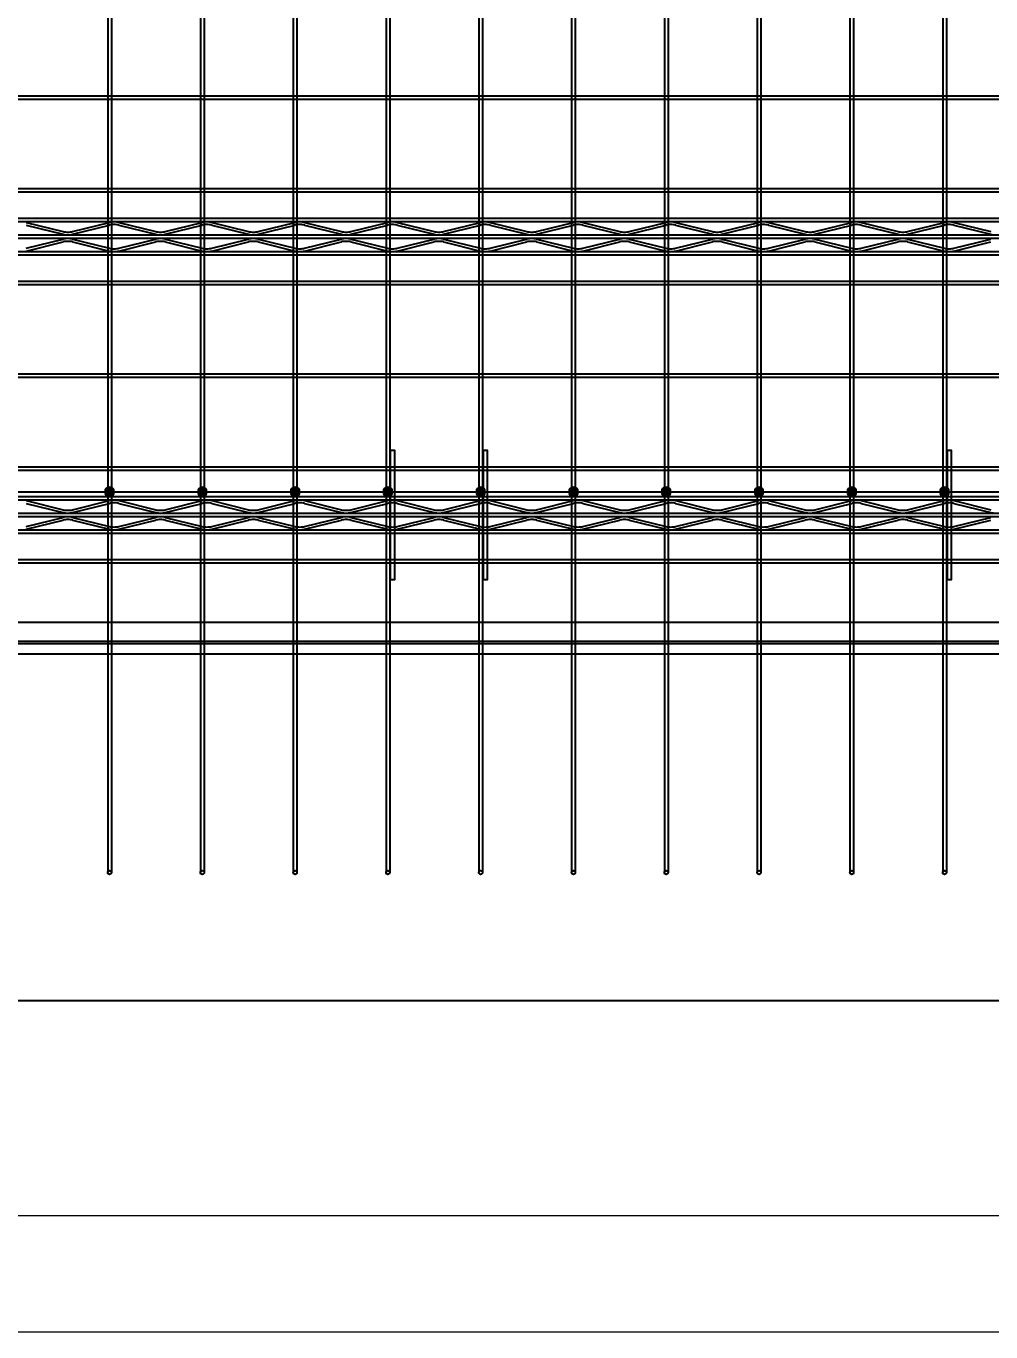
# Model space of a CAD drawing. Extents: x -524 to 129100, y -10500 to 1.
# Drawn here: x 72693 to 74772, y -10500 to -7684 of the extents above; entities that cross this region are included whole.
import ezdxf

# ---------------------------------------------------------------- set-up
doc = ezdxf.new("R2010")
doc.units = 0
doc.header["$LTSCALE"] = 250
doc.linetypes.add('BeePC_CENTER', pattern=[2, 1.25, -0.25, 0.25, -0.25])
doc.layers.get('0').update_dxf_attribs({"linetype": 'CONTINUOUS'})
doc.layers.get('Defpoints').update_dxf_attribs({"linetype": 'CONTINUOUS'})
for name, color, linetype in [('BeePC-CC', 171, 'CONTINUOUS'), ('BeePC-CCBZ', 110, 'CONTINUOUS'), ('BeePC-GJ-LEVEL', 141, 'CONTINUOUS'), ('BeePC-GJ-Truss', 185, 'CONTINUOUS'), ('BeePC-TONG-ZT', 50, 'CONTINUOUS')]:
    doc.layers.add(name, color=color, linetype=linetype)
doc.layers.add('G-ANNO-TTLB', color=7, linetype='CONTINUOUS', lineweight=9)
doc.layers.add('G-ANNO-TTLB-THIN', color=7, linetype='CONTINUOUS', lineweight=9)
doc.styles.add('BeePC_Dim', font='simfang.ttf', dxfattribs={"width": 0.7})
doc.dimstyles.new('BeePC_DIM_25_25', dxfattribs={"dimtxt": 75, "dimasz": 25, "dimexe": 25, "dimexo": 0, "dimgap": 25, "dimtad": 1, "dimdec": 0, "dimzin": 0, "dimdsep": 46, "dimtxsty": 'BeePC_Dim', "dimblk": 'ARCHTICK', "dimcen": 0, "dimdle": 25, "dimclrt": 7, "dimadec": 0, "dimazin": 0, "dimtfac": 1, "dimtdec": 0, "dimtix": 1, "dimtmove": 2, "dimatfit": 3, "dimfxl": 250, "dimfxlon": 1, "dimtfill": 1, "dimtolj": 1, "dimtzin": 0, "dimarcsym": 0})

# ---------------------------------------------------------------- blocks, each defined once
blk = doc.blocks.new('A2-嗡嗡 - A2_嗡嗡-493291-DB1详图')
at = {"layer": 'G-ANNO-TTLB'}
blk.add_line((586.5, -513), (27.5, -513), dxfattribs=at)
at = {"layer": 'G-ANNO-TTLB-THIN'}
blk.add_line((2.5, -523), (596.5, -523), dxfattribs=at)
blk = doc.blocks.new('_ArchTick')
at = {"color": 0, "linetype": 'ByBlock', "const_width": 0.5}
blk.add_lwpolyline([(-0.71, -0.71), (0.71, 0.71)], dxfattribs=at)
blk = doc.blocks.new('*D136')
at = {"layer": 'BeePC-CCBZ', "color": 0, "lineweight": -2, "transparency": 16777216}
for p, q in [((68872.6, -9585.4), (68872.6, -9810.4)), ((76072.6, -9585.4), (76072.6, -9810.4)), ((68847.6, -9785.4), (76097.6, -9785.4))]:
    blk.add_line(p, q, dxfattribs=at)
at = {"layer": 'Defpoints', "color": 0, "transparency": 16777216}
for p in [(68872.6, -7838.4), (76072.6, -7838.4), (76072.6, -9785.4)]:
    blk.add_point(p, dxfattribs=at)
at = {"layer": 'BeePC-CCBZ', "color": 0, "lineweight": -2, "transparency": 16777216, "xscale": 25, "yscale": 25, "zscale": 25, "rotation": 180}
blk.add_blockref('_ArchTick', (68872.6, -9785.4), dxfattribs=at)
at = {"layer": 'BeePC-CCBZ', "color": 0, "lineweight": -2, "transparency": 16777216, "xscale": 25, "yscale": 25, "zscale": 25}
blk.add_blockref('_ArchTick', (76072.6, -9785.4), dxfattribs=at)
at = {"layer": 'BeePC-CCBZ', "color": 7, "linetype": 'BeePC_CENTER', "transparency": 16777216, "insert": (72472.6, -9722.5), "char_height": 75, "attachment_point": 5, "style": 'BeePC_Dim', "bg_fill": 3, "box_fill_scale": 1.1, "bg_fill_color": 256, "bg_fill_true_color": 13158600, "bg_fill_transparency": 0}
blk.add_mtext('\\A1;200x36=7200', dxfattribs=at)
blk = doc.blocks.new('*D140')
at = {"layer": 'BeePC-CCBZ', "color": 0, "lineweight": -2, "transparency": 16777216}
for p, q in [((76704.4, -6613.4), (76704.4, -9063.4)), ((76504.4, -6638.4), (76729.4, -6638.4)), ((76504.4, -9038.4), (76729.4, -9038.4))]:
    blk.add_line(p, q, dxfattribs=at)
at = {"layer": 'Defpoints', "color": 0, "transparency": 16777216}
for p in [(72482.6, -6638.4), (72482.6, -9038.4), (76704.4, -9038.4)]:
    blk.add_point(p, dxfattribs=at)
at = {"layer": 'BeePC-CCBZ', "color": 0, "lineweight": -2, "transparency": 16777216, "xscale": 25, "yscale": 25, "zscale": 25}
for p, rotation in [((76704.4, -6638.4), 90), ((76704.4, -9038.4), 270)]:
    blk.add_blockref('_ArchTick', p, dxfattribs=dict(at, rotation=rotation))
at = {"layer": 'BeePC-CCBZ', "color": 7, "linetype": 'BeePC_CENTER', "transparency": 16777216, "insert": (76641.5, -7838.4), "char_height": 75, "attachment_point": 5, "rotation": 90, "style": 'BeePC_Dim', "bg_fill": 3, "box_fill_scale": 1.1, "bg_fill_color": 256, "bg_fill_true_color": 13158600, "bg_fill_transparency": 0}
blk.add_mtext('\\A1;200x12=2400', dxfattribs=at)
blk = doc.blocks.new('*D141')
at = {"layer": 'BeePC-CCBZ', "color": 0, "lineweight": -2, "transparency": 16777216}
for p, q in [((76704.4, -9013.4), (76704.4, -9538.4)), ((76504.4, -9038.4), (76729.4, -9038.4)), ((76504.4, -9513.4), (76729.4, -9513.4))]:
    blk.add_line(p, q, dxfattribs=at)
at = {"layer": 'Defpoints', "color": 0, "transparency": 16777216}
for p in [(72482.6, -9038.4), (68872.6, -9513.4), (76704.4, -9513.4)]:
    blk.add_point(p, dxfattribs=at)
at = {"layer": 'BeePC-CCBZ', "color": 0, "lineweight": -2, "transparency": 16777216, "xscale": 25, "yscale": 25, "zscale": 25}
for p, rotation in [((76704.4, -9038.4), 90), ((76704.4, -9513.4), 270)]:
    blk.add_blockref('_ArchTick', p, dxfattribs=dict(at, rotation=rotation))
at = {"layer": 'BeePC-CCBZ', "color": 7, "linetype": 'BeePC_CENTER', "transparency": 16777216, "insert": (76641.5, -9275.9), "char_height": 75, "attachment_point": 5, "rotation": 90, "style": 'BeePC_Dim', "bg_fill": 3, "box_fill_scale": 1.1, "bg_fill_color": 256, "bg_fill_true_color": 13158600, "bg_fill_transparency": 0}
blk.add_mtext('\\A1;475', dxfattribs=at)
blk = doc.blocks.new('BeePC_TagPoint')
h = blk.add_hatch(color=256)
edge = h.paths.add_edge_path(flags=0)
edge.add_arc((0, 0), 10, 0, 180)
edge.add_arc((0, 0), 10, 180, 360)
blk.add_lwpolyline([(10, 0, 1), (-10, 0, 1)], format="xyb", close=True)

msp = doc.modelspace()

# ---------------------------------------------------------------- block references
at = {"xscale": 25, "yscale": 25, "zscale": 25}
msp.add_blockref('A2-嗡嗡 - A2_嗡嗡-493291-DB1详图', (68487.5, 2575), dxfattribs=at)

# ---------------------------------------------------------------- next in the draw order: linework, layer by layer
for points in [[(73478.6, -8878.4), (73478.6, -8598.4), (73486.6, -8598.4), (73486.6, -8878.4), (73478.6, -8878.4)], [(73678.6, -8878.4), (73678.6, -8598.4), (73686.6, -8598.4), (73686.6, -8878.4), (73678.6, -8878.4)], [(74678.6, -8878.4), (74678.6, -8598.4), (74686.6, -8598.4), (74686.6, -8878.4), (74678.6, -8878.4)]]:
    msp.add_lwpolyline(points)
at = {"layer": 'BeePC-GJ-LEVEL'}
for points in [[(72868.6, -6167.4), (72868.6, -9509.4)], [(72876.6, -6167.4), (72876.6, -9509.4)], [(73068.6, -6167.4), (73068.6, -9509.4)], [(73076.6, -6167.4), (73076.6, -9509.4)], [(73268.6, -6167.4), (73268.6, -9509.4)], [(73276.6, -6167.4), (73276.6, -9509.4)], [(73468.6, -6167.4), (73468.6, -9509.4)], [(73476.6, -6167.4), (73476.6, -9509.4)], [(73668.6, -6167.4), (73668.6, -9509.4)], [(73676.6, -6167.4), (73676.6, -9509.4)], [(73868.6, -6167.4), (73868.6, -9509.4)], [(73876.6, -6167.4), (73876.6, -9509.4)], [(74068.6, -6167.4), (74068.6, -9509.4)], [(74076.6, -6167.4), (74076.6, -9509.4)], [(74268.6, -6167.4), (74268.6, -9509.4)], [(74276.6, -6167.4), (74276.6, -9509.4)], [(74468.6, -6167.4), (74468.6, -9509.4)], [(74476.6, -6167.4), (74476.6, -9509.4)], [(74668.6, -6167.4), (74668.6, -9509.4)], [(74676.6, -6167.4), (74676.6, -9509.4)], [(68582.8, -7834.4), (76432.4, -7834.4), (76432.4, -7842.4), (68582.8, -7842.4), (68582.8, -7834.4)], [(68582.8, -8034.4), (76432.4, -8034.4), (76432.4, -8042.4), (68582.8, -8042.4), (68582.8, -8034.4)], [(68582.8, -8234.4), (76432.4, -8234.4), (76432.4, -8242.4), (68582.8, -8242.4), (68582.8, -8234.4)], [(68582.8, -8434.4), (76432.4, -8434.4), (76432.4, -8442.4), (68582.8, -8442.4), (68582.8, -8434.4)], [(68582.8, -8634.4), (76432.4, -8634.4), (76432.4, -8642.4), (68582.8, -8642.4), (68582.8, -8634.4)], [(68582.8, -8834.4), (76432.4, -8834.4), (76432.4, -8842.4), (68582.8, -8842.4), (68582.8, -8834.4)], [(68737.8, -9010.4), (76227.4, -9010.4), (76227.4, -9016.4), (68737.8, -9016.4), (68737.8, -9010.4)]]:
    msp.add_lwpolyline(points, dxfattribs=at)
for centre in [(72872.6, -9509.4), (73072.6, -9509.4), (73272.6, -9509.4), (73472.6, -9509.4), (73672.6, -9509.4), (73872.6, -9509.4), (74072.6, -9509.4), (74272.6, -9509.4), (74472.6, -9509.4), (74672.6, -9509.4)]:
    msp.add_circle(centre, 4, dxfattribs=at)
at = {"layer": 'BeePC-GJ-Truss'}
for points in [[(68782.6, -8098.4), (76182.6, -8098.4), (76182.6, -8106.4), (68782.6, -8106.4), (68782.6, -8098.4)], [(72692.8, -8107.6), (72772.4, -8127.3)], [(72792.8, -8127.3), (72872.4, -8107.6)], [(72892.8, -8107.6), (72972.4, -8127.3)], [(72992.8, -8127.3), (73072.4, -8107.6)], [(73092.8, -8107.6), (73172.4, -8127.3)], [(73192.8, -8127.3), (73272.4, -8107.6)], [(73292.8, -8107.6), (73372.4, -8127.3)], [(73392.8, -8127.3), (73472.4, -8107.6)], [(73492.8, -8107.6), (73572.4, -8127.3)], [(73592.8, -8127.3), (73672.4, -8107.6)], [(73692.8, -8107.6), (73772.4, -8127.3)], [(73792.8, -8127.3), (73872.4, -8107.6)], [(73892.8, -8107.6), (73972.4, -8127.3)], [(73992.8, -8127.3), (74072.4, -8107.6)], [(74092.8, -8107.6), (74172.4, -8127.3)], [(74192.8, -8127.3), (74272.4, -8107.6)], [(74292.8, -8107.6), (74372.4, -8127.3)], [(74392.8, -8127.3), (74472.4, -8107.6)], [(74492.8, -8107.6), (74572.4, -8127.3)], [(74592.8, -8127.3), (74672.4, -8107.6)], [(74692.8, -8107.6), (74772.4, -8127.3)], [(68782.6, -8134.4), (76182.6, -8134.4), (76182.6, -8142.4), (68782.6, -8142.4), (68782.6, -8134.4), (68786, -8134.3), (68789.2, -8133.9), (68792.8, -8133.3), (68872.4, -8113.6)], [(72692.8, -8113.6), (72772.4, -8133.3)], [(72792.8, -8133.3), (72872.4, -8113.6)], [(72892.8, -8113.6), (72972.4, -8133.3)], [(72992.8, -8133.3), (73072.4, -8113.6)], [(73092.8, -8113.6), (73172.4, -8133.3)], [(73192.8, -8133.3), (73272.4, -8113.6)], [(73292.8, -8113.6), (73372.4, -8133.3)], [(73392.8, -8133.3), (73472.4, -8113.6)], [(73492.8, -8113.6), (73572.4, -8133.3)], [(73592.8, -8133.3), (73672.4, -8113.6)], [(73692.8, -8113.6), (73772.4, -8133.3)], [(73792.8, -8133.3), (73872.4, -8113.6)], [(73892.8, -8113.6), (73972.4, -8133.3)], [(73992.8, -8133.3), (74072.4, -8113.6)], [(74092.8, -8113.6), (74172.4, -8133.3)], [(74192.8, -8133.3), (74272.4, -8113.6)], [(74292.8, -8113.6), (74372.4, -8133.3)], [(74392.8, -8133.3), (74472.4, -8113.6)], [(74492.8, -8113.6), (74572.4, -8133.3)], [(74592.8, -8133.3), (74672.4, -8113.6)], [(74692.8, -8113.6), (74772.4, -8133.3)], [(72692.8, -8163.3), (72772.4, -8143.6)], [(72692.8, -8169.3), (72772.4, -8149.6)], [(72792.8, -8143.6), (72872.4, -8163.3)], [(72792.8, -8149.6), (72872.4, -8169.3)], [(72892.8, -8163.3), (72972.4, -8143.6)], [(72892.8, -8169.3), (72972.4, -8149.6)], [(72992.8, -8143.6), (73072.4, -8163.3)], [(72992.8, -8149.6), (73072.4, -8169.3)], [(73092.8, -8163.3), (73172.4, -8143.6)], [(73092.8, -8169.3), (73172.4, -8149.6)], [(73192.8, -8143.6), (73272.4, -8163.3)], [(73192.8, -8149.6), (73272.4, -8169.3)], [(73292.8, -8163.3), (73372.4, -8143.6)], [(73292.8, -8169.3), (73372.4, -8149.6)], [(73392.8, -8143.6), (73472.4, -8163.3)], [(73392.8, -8149.6), (73472.4, -8169.3)], [(73492.8, -8163.3), (73572.4, -8143.6)], [(73492.8, -8169.3), (73572.4, -8149.6)], [(73592.8, -8143.6), (73672.4, -8163.3)], [(73592.8, -8149.6), (73672.4, -8169.3)], [(73692.8, -8163.3), (73772.4, -8143.6)], [(73692.8, -8169.3), (73772.4, -8149.6)], [(73792.8, -8143.6), (73872.4, -8163.3)], [(73792.8, -8149.6), (73872.4, -8169.3)], [(73892.8, -8163.3), (73972.4, -8143.6)], [(73892.8, -8169.3), (73972.4, -8149.6)], [(73992.8, -8143.6), (74072.4, -8163.3)], [(73992.8, -8149.6), (74072.4, -8169.3)], [(74092.8, -8163.3), (74172.4, -8143.6)], [(74092.8, -8169.3), (74172.4, -8149.6)], [(74192.8, -8143.6), (74272.4, -8163.3)], [(74192.8, -8149.6), (74272.4, -8169.3)], [(74292.8, -8163.3), (74372.4, -8143.6)], [(74292.8, -8169.3), (74372.4, -8149.6)], [(74392.8, -8143.6), (74472.4, -8163.3)], [(74392.8, -8149.6), (74472.4, -8169.3)], [(74492.8, -8163.3), (74572.4, -8143.6)], [(74492.8, -8169.3), (74572.4, -8149.6)], [(74592.8, -8143.6), (74672.4, -8163.3)], [(74592.8, -8149.6), (74672.4, -8169.3)], [(74692.8, -8163.3), (74772.4, -8143.6)], [(74692.8, -8169.3), (74772.4, -8149.6)], [(68782.6, -8170.4), (76182.6, -8170.4), (76182.6, -8178.4), (68782.6, -8178.4), (68782.6, -8170.4)], [(68782.6, -8698.4), (76182.6, -8698.4), (76182.6, -8706.4), (68782.6, -8706.4), (68782.6, -8698.4)], [(68782.6, -8734.4), (76182.6, -8734.4), (76182.6, -8742.4), (68782.6, -8742.4), (68782.6, -8734.4), (68786, -8734.3), (68789.2, -8733.9), (68792.8, -8733.3), (68872.4, -8713.6)], [(72692.8, -8707.6), (72772.4, -8727.3)], [(72692.8, -8713.6), (72772.4, -8733.3)], [(72792.8, -8727.3), (72872.4, -8707.6)], [(72792.8, -8733.3), (72872.4, -8713.6)], [(72892.8, -8707.6), (72972.4, -8727.3)], [(72892.8, -8713.6), (72972.4, -8733.3)], [(72992.8, -8727.3), (73072.4, -8707.6)], [(72992.8, -8733.3), (73072.4, -8713.6)], [(73092.8, -8707.6), (73172.4, -8727.3)], [(73092.8, -8713.6), (73172.4, -8733.3)], [(73192.8, -8727.3), (73272.4, -8707.6)], [(73192.8, -8733.3), (73272.4, -8713.6)], [(73292.8, -8707.6), (73372.4, -8727.3)], [(73292.8, -8713.6), (73372.4, -8733.3)], [(73392.8, -8727.3), (73472.4, -8707.6)], [(73392.8, -8733.3), (73472.4, -8713.6)], [(73492.8, -8707.6), (73572.4, -8727.3)], [(73492.8, -8713.6), (73572.4, -8733.3)], [(73592.8, -8727.3), (73672.4, -8707.6)], [(73592.8, -8733.3), (73672.4, -8713.6)], [(73692.8, -8707.6), (73772.4, -8727.3)], [(73692.8, -8713.6), (73772.4, -8733.3)], [(73792.8, -8727.3), (73872.4, -8707.6)], [(73792.8, -8733.3), (73872.4, -8713.6)], [(73892.8, -8707.6), (73972.4, -8727.3)], [(73892.8, -8713.6), (73972.4, -8733.3)], [(73992.8, -8727.3), (74072.4, -8707.6)], [(73992.8, -8733.3), (74072.4, -8713.6)], [(74092.8, -8707.6), (74172.4, -8727.3)], [(74092.8, -8713.6), (74172.4, -8733.3)], [(74192.8, -8727.3), (74272.4, -8707.6)], [(74192.8, -8733.3), (74272.4, -8713.6)], [(74292.8, -8707.6), (74372.4, -8727.3)], [(74292.8, -8713.6), (74372.4, -8733.3)], [(74392.8, -8727.3), (74472.4, -8707.6)], [(74392.8, -8733.3), (74472.4, -8713.6)], [(74492.8, -8707.6), (74572.4, -8727.3)], [(74492.8, -8713.6), (74572.4, -8733.3)], [(74592.8, -8727.3), (74672.4, -8707.6)], [(74592.8, -8733.3), (74672.4, -8713.6)], [(74692.8, -8707.6), (74772.4, -8727.3)], [(74692.8, -8713.6), (74772.4, -8733.3)], [(72692.8, -8763.3), (72772.4, -8743.6)], [(72692.8, -8769.3), (72772.4, -8749.6)], [(72792.8, -8743.6), (72872.4, -8763.3)], [(72792.8, -8749.6), (72872.4, -8769.3)], [(72892.8, -8763.3), (72972.4, -8743.6)], [(72892.8, -8769.3), (72972.4, -8749.6)], [(72992.8, -8743.6), (73072.4, -8763.3)], [(72992.8, -8749.6), (73072.4, -8769.3)], [(73092.8, -8763.3), (73172.4, -8743.6)], [(73092.8, -8769.3), (73172.4, -8749.6)], [(73192.8, -8743.6), (73272.4, -8763.3)], [(73192.8, -8749.6), (73272.4, -8769.3)], [(73292.8, -8763.3), (73372.4, -8743.6)], [(73292.8, -8769.3), (73372.4, -8749.6)], [(73392.8, -8743.6), (73472.4, -8763.3)], [(73392.8, -8749.6), (73472.4, -8769.3)], [(73492.8, -8763.3), (73572.4, -8743.6)], [(73492.8, -8769.3), (73572.4, -8749.6)], [(73592.8, -8743.6), (73672.4, -8763.3)], [(73592.8, -8749.6), (73672.4, -8769.3)], [(73692.8, -8763.3), (73772.4, -8743.6)], [(73692.8, -8769.3), (73772.4, -8749.6)], [(73792.8, -8743.6), (73872.4, -8763.3)], [(73792.8, -8749.6), (73872.4, -8769.3)], [(73892.8, -8763.3), (73972.4, -8743.6)], [(73892.8, -8769.3), (73972.4, -8749.6)], [(73992.8, -8743.6), (74072.4, -8763.3)], [(73992.8, -8749.6), (74072.4, -8769.3)], [(74092.8, -8763.3), (74172.4, -8743.6)], [(74092.8, -8769.3), (74172.4, -8749.6)], [(74192.8, -8743.6), (74272.4, -8763.3)], [(74192.8, -8749.6), (74272.4, -8769.3)], [(74292.8, -8763.3), (74372.4, -8743.6)], [(74292.8, -8769.3), (74372.4, -8749.6)], [(74392.8, -8743.6), (74472.4, -8763.3)], [(74392.8, -8749.6), (74472.4, -8769.3)], [(74492.8, -8763.3), (74572.4, -8743.6)], [(74492.8, -8769.3), (74572.4, -8749.6)], [(74592.8, -8743.6), (74672.4, -8763.3)], [(74592.8, -8749.6), (74672.4, -8769.3)], [(74692.8, -8763.3), (74772.4, -8743.6)], [(74692.8, -8769.3), (74772.4, -8749.6)], [(68782.6, -8770.4), (76182.6, -8770.4), (76182.6, -8778.4), (68782.6, -8778.4), (68782.6, -8770.4)]]:
    msp.add_lwpolyline(points, dxfattribs=at)
for centre, major_axis, start_param, end_param in [((72883.8, -8111.6), (18, 0), 1.635672, 2.256488), ((72881.4, -8111.6), (18, 0), 0.885104, 1.50592), ((73083.8, -8111.6), (18, 0), 1.635672, 2.256488), ((73081.4, -8111.6), (18, 0), 0.885104, 1.50592), ((73283.8, -8111.6), (18, 0), 1.635672, 2.256488), ((73281.4, -8111.6), (18, 0), 0.885104, 1.50592), ((73483.8, -8111.6), (18, 0), 1.635672, 2.256488), ((73481.4, -8111.6), (18, 0), 0.885104, 1.50592), ((73683.8, -8111.6), (18, 0), 1.635672, 2.256488), ((73681.4, -8111.6), (18, 0), 0.885104, 1.50592), ((73883.8, -8111.6), (18, 0), 1.635672, 2.256488), ((73881.4, -8111.6), (18, 0), 0.885104, 1.50592), ((74083.8, -8111.6), (18, 0), 1.635672, 2.256488), ((74081.4, -8111.6), (18, 0), 0.885104, 1.50592), ((74283.8, -8111.6), (18, 0), 1.635672, 2.256488), ((74281.4, -8111.6), (18, 0), 0.885104, 1.50592), ((74483.8, -8111.6), (18, 0), 1.635672, 2.256488), ((74481.4, -8111.6), (18, 0), 0.885104, 1.50592), ((74683.8, -8111.6), (18, 0), 1.635672, 2.256488), ((74681.4, -8111.6), (18, 0), 0.885104, 1.50592), ((72781.4, -8125), (12, 0), 3.861169, 4.813041), ((72783.8, -8129.3), (18, 0), 4.026697, 4.647513), ((72783.8, -8125), (12, 0), 4.611737, 5.563609), ((72781.4, -8129.3), (18, 0), 4.777265, 5.398081), ((72881.4, -8115.9), (12, 0), 1.470144, 2.422017), ((72883.8, -8115.9), (12, 0), 0.719576, 1.671449), ((72981.4, -8125), (12, 0), 3.861169, 4.813041), ((72983.8, -8129.3), (18, 0), 4.026697, 4.647513), ((72983.8, -8125), (12, 0), 4.611737, 5.563609), ((72981.4, -8129.3), (18, 0), 4.777265, 5.398081), ((73081.4, -8115.9), (12, 0), 1.470144, 2.422017), ((73083.8, -8115.9), (12, 0), 0.719576, 1.671449), ((73181.4, -8125), (12, 0), 3.861169, 4.813041), ((73183.8, -8129.3), (18, 0), 4.026697, 4.647513), ((73183.8, -8125), (12, 0), 4.611737, 5.563609), ((73181.4, -8129.3), (18, 0), 4.777265, 5.398081), ((73281.4, -8115.9), (12, 0), 1.470144, 2.422017), ((73283.8, -8115.9), (12, 0), 0.719576, 1.671449), ((73381.4, -8125), (12, 0), 3.861169, 4.813041), ((73383.8, -8129.3), (18, 0), 4.026697, 4.647513), ((73383.8, -8125), (12, 0), 4.611737, 5.563609), ((73381.4, -8129.3), (18, 0), 4.777265, 5.398081), ((73481.4, -8115.9), (12, 0), 1.470144, 2.422017), ((73483.8, -8115.9), (12, 0), 0.719576, 1.671449), ((73581.4, -8125), (12, 0), 3.861169, 4.813041), ((73583.8, -8129.3), (18, 0), 4.026697, 4.647513), ((73583.8, -8125), (12, 0), 4.611737, 5.563609), ((73581.4, -8129.3), (18, 0), 4.777265, 5.398081), ((73681.4, -8115.9), (12, 0), 1.470144, 2.422017), ((73683.8, -8115.9), (12, 0), 0.719576, 1.671449), ((73781.4, -8125), (12, 0), 3.861169, 4.813041), ((73783.8, -8129.3), (18, 0), 4.026697, 4.647513), ((73783.8, -8125), (12, 0), 4.611737, 5.563609), ((73781.4, -8129.3), (18, 0), 4.777265, 5.398081), ((73881.4, -8115.9), (12, 0), 1.470144, 2.422017), ((73883.8, -8115.9), (12, 0), 0.719576, 1.671449), ((73981.4, -8125), (12, 0), 3.861169, 4.813041), ((73983.8, -8129.3), (18, 0), 4.026697, 4.647513), ((73983.8, -8125), (12, 0), 4.611737, 5.563609), ((73981.4, -8129.3), (18, 0), 4.777265, 5.398081), ((74081.4, -8115.9), (12, 0), 1.470144, 2.422017), ((74083.8, -8115.9), (12, 0), 0.719576, 1.671449), ((74181.4, -8125), (12, 0), 3.861169, 4.813041), ((74183.8, -8129.3), (18, 0), 4.026697, 4.647513), ((74183.8, -8125), (12, 0), 4.611737, 5.563609), ((74181.4, -8129.3), (18, 0), 4.777265, 5.398081), ((74281.4, -8115.9), (12, 0), 1.470144, 2.422017), ((74283.8, -8115.9), (12, 0), 0.719576, 1.671449), ((74381.4, -8125), (12, 0), 3.861169, 4.813041), ((74383.8, -8129.3), (18, 0), 4.026697, 4.647513), ((74383.8, -8125), (12, 0), 4.611737, 5.563609), ((74381.4, -8129.3), (18, 0), 4.777265, 5.398081), ((74481.4, -8115.9), (12, 0), 1.470144, 2.422017), ((74483.8, -8115.9), (12, 0), 0.719576, 1.671449), ((74581.4, -8125), (12, 0), 3.861169, 4.813041), ((74583.8, -8129.3), (18, 0), 4.026697, 4.647513), ((74583.8, -8125), (12, 0), 4.611737, 5.563609), ((74581.4, -8129.3), (18, 0), 4.777265, 5.398081), ((74681.4, -8115.9), (12, 0), 1.470144, 2.422017), ((74683.8, -8115.9), (12, 0), 0.719576, 1.671449), ((74783.8, -8129.3), (18, 0), 4.026697, 4.647513), ((72783.8, -8147.6), (18, 0), 1.635672, 2.256488), ((72781.4, -8151.9), (12, 0), 1.470144, 2.422017), ((72781.4, -8147.6), (18, 0), 0.885104, 1.50592), ((72783.8, -8151.9), (12, 0), 0.719576, 1.671449), ((72881.4, -8161), (12, 0), 3.861169, 4.813041), ((72883.8, -8161), (12, 0), 4.611737, 5.563609), ((72983.8, -8147.6), (18, 0), 1.635672, 2.256488), ((72981.4, -8151.9), (12, 0), 1.470144, 2.422017), ((72981.4, -8147.6), (18, 0), 0.885104, 1.50592), ((72983.8, -8151.9), (12, 0), 0.719576, 1.671449), ((73081.4, -8161), (12, 0), 3.861169, 4.813041), ((73083.8, -8161), (12, 0), 4.611737, 5.563609), ((73183.8, -8147.6), (18, 0), 1.635672, 2.256488), ((73181.4, -8151.9), (12, 0), 1.470144, 2.422017), ((73181.4, -8147.6), (18, 0), 0.885104, 1.50592), ((73183.8, -8151.9), (12, 0), 0.719576, 1.671449), ((73281.4, -8161), (12, 0), 3.861169, 4.813041), ((73283.8, -8161), (12, 0), 4.611737, 5.563609), ((73383.8, -8147.6), (18, 0), 1.635672, 2.256488), ((73381.4, -8151.9), (12, 0), 1.470144, 2.422017), ((73381.4, -8147.6), (18, 0), 0.885104, 1.50592), ((73383.8, -8151.9), (12, 0), 0.719576, 1.671449), ((73481.4, -8161), (12, 0), 3.861169, 4.813041), ((73483.8, -8161), (12, 0), 4.611737, 5.563609), ((73583.8, -8147.6), (18, 0), 1.635672, 2.256488), ((73581.4, -8151.9), (12, 0), 1.470144, 2.422017), ((73581.4, -8147.6), (18, 0), 0.885104, 1.50592), ((73583.8, -8151.9), (12, 0), 0.719576, 1.671449), ((73681.4, -8161), (12, 0), 3.861169, 4.813041), ((73683.8, -8161), (12, 0), 4.611737, 5.563609), ((73783.8, -8147.6), (18, 0), 1.635672, 2.256488), ((73781.4, -8151.9), (12, 0), 1.470144, 2.422017), ((73781.4, -8147.6), (18, 0), 0.885104, 1.50592), ((73783.8, -8151.9), (12, 0), 0.719576, 1.671449), ((73881.4, -8161), (12, 0), 3.861169, 4.813041), ((73883.8, -8161), (12, 0), 4.611737, 5.563609), ((73983.8, -8147.6), (18, 0), 1.635672, 2.256488), ((73981.4, -8151.9), (12, 0), 1.470144, 2.422017), ((73981.4, -8147.6), (18, 0), 0.885104, 1.50592), ((73983.8, -8151.9), (12, 0), 0.719576, 1.671449), ((74081.4, -8161), (12, 0), 3.861169, 4.813041), ((74083.8, -8161), (12, 0), 4.611737, 5.563609), ((74183.8, -8147.6), (18, 0), 1.635672, 2.256488), ((74181.4, -8151.9), (12, 0), 1.470144, 2.422017), ((74181.4, -8147.6), (18, 0), 0.885104, 1.50592), ((74183.8, -8151.9), (12, 0), 0.719576, 1.671449), ((74281.4, -8161), (12, 0), 3.861169, 4.813041), ((74283.8, -8161), (12, 0), 4.611737, 5.563609), ((74383.8, -8147.6), (18, 0), 1.635672, 2.256488), ((74381.4, -8151.9), (12, 0), 1.470144, 2.422017), ((74381.4, -8147.6), (18, 0), 0.885104, 1.50592), ((74383.8, -8151.9), (12, 0), 0.719576, 1.671449), ((74481.4, -8161), (12, 0), 3.861169, 4.813041), ((74483.8, -8161), (12, 0), 4.611737, 5.563609), ((74583.8, -8147.6), (18, 0), 1.635672, 2.256488), ((74581.4, -8151.9), (12, 0), 1.470144, 2.422017), ((74581.4, -8147.6), (18, 0), 0.885104, 1.50592), ((74583.8, -8151.9), (12, 0), 0.719576, 1.671449), ((74681.4, -8161), (12, 0), 3.861169, 4.813041), ((74683.8, -8161), (12, 0), 4.611737, 5.563609), ((72883.8, -8165.3), (18, 0), 4.026697, 4.647513), ((72881.4, -8165.3), (18, 0), 4.777265, 5.398081), ((73083.8, -8165.3), (18, 0), 4.026697, 4.647513), ((73081.4, -8165.3), (18, 0), 4.777265, 5.398081), ((73283.8, -8165.3), (18, 0), 4.026697, 4.647513), ((73281.4, -8165.3), (18, 0), 4.777265, 5.398081), ((73483.8, -8165.3), (18, 0), 4.026697, 4.647513), ((73481.4, -8165.3), (18, 0), 4.777265, 5.398081), ((73683.8, -8165.3), (18, 0), 4.026697, 4.647513), ((73681.4, -8165.3), (18, 0), 4.777265, 5.398081), ((73883.8, -8165.3), (18, 0), 4.026697, 4.647513), ((73881.4, -8165.3), (18, 0), 4.777265, 5.398081), ((74083.8, -8165.3), (18, 0), 4.026697, 4.647513), ((74081.4, -8165.3), (18, 0), 4.777265, 5.398081), ((74283.8, -8165.3), (18, 0), 4.026697, 4.647513), ((74281.4, -8165.3), (18, 0), 4.777265, 5.398081), ((74483.8, -8165.3), (18, 0), 4.026697, 4.647513), ((74481.4, -8165.3), (18, 0), 4.777265, 5.398081), ((74683.8, -8165.3), (18, 0), 4.026697, 4.647513), ((74681.4, -8165.3), (18, 0), 4.777265, 5.398081), ((72781.4, -8725), (12, 0), 3.861169, 4.813041), ((72783.8, -8725), (12, 0), 4.611737, 5.563609), ((72883.8, -8711.6), (18, 0), 1.635672, 2.256488), ((72881.4, -8715.9), (12, 0), 1.470144, 2.422017), ((72881.4, -8711.6), (18, 0), 0.885104, 1.50592), ((72883.8, -8715.9), (12, 0), 0.719576, 1.671449), ((72981.4, -8725), (12, 0), 3.861169, 4.813041), ((72983.8, -8725), (12, 0), 4.611737, 5.563609), ((73083.8, -8711.6), (18, 0), 1.635672, 2.256488), ((73081.4, -8715.9), (12, 0), 1.470144, 2.422017), ((73081.4, -8711.6), (18, 0), 0.885104, 1.50592), ((73083.8, -8715.9), (12, 0), 0.719576, 1.671449), ((73181.4, -8725), (12, 0), 3.861169, 4.813041), ((73183.8, -8725), (12, 0), 4.611737, 5.563609), ((73283.8, -8711.6), (18, 0), 1.635672, 2.256488), ((73281.4, -8715.9), (12, 0), 1.470144, 2.422017), ((73281.4, -8711.6), (18, 0), 0.885104, 1.50592), ((73283.8, -8715.9), (12, 0), 0.719576, 1.671449), ((73381.4, -8725), (12, 0), 3.861169, 4.813041), ((73383.8, -8725), (12, 0), 4.611737, 5.563609), ((73483.8, -8711.6), (18, 0), 1.635672, 2.256488), ((73481.4, -8715.9), (12, 0), 1.470144, 2.422017), ((73481.4, -8711.6), (18, 0), 0.885104, 1.50592), ((73483.8, -8715.9), (12, 0), 0.719576, 1.671449), ((73581.4, -8725), (12, 0), 3.861169, 4.813041), ((73583.8, -8725), (12, 0), 4.611737, 5.563609), ((73683.8, -8711.6), (18, 0), 1.635672, 2.256488), ((73681.4, -8715.9), (12, 0), 1.470144, 2.422017), ((73681.4, -8711.6), (18, 0), 0.885104, 1.50592), ((73683.8, -8715.9), (12, 0), 0.719576, 1.671449), ((73781.4, -8725), (12, 0), 3.861169, 4.813041), ((73783.8, -8725), (12, 0), 4.611737, 5.563609), ((73883.8, -8711.6), (18, 0), 1.635672, 2.256488), ((73881.4, -8715.9), (12, 0), 1.470144, 2.422017), ((73881.4, -8711.6), (18, 0), 0.885104, 1.50592), ((73883.8, -8715.9), (12, 0), 0.719576, 1.671449), ((73981.4, -8725), (12, 0), 3.861169, 4.813041), ((73983.8, -8725), (12, 0), 4.611737, 5.563609), ((74083.8, -8711.6), (18, 0), 1.635672, 2.256488), ((74081.4, -8715.9), (12, 0), 1.470144, 2.422017), ((74081.4, -8711.6), (18, 0), 0.885104, 1.50592), ((74083.8, -8715.9), (12, 0), 0.719576, 1.671449), ((74181.4, -8725), (12, 0), 3.861169, 4.813041), ((74183.8, -8725), (12, 0), 4.611737, 5.563609), ((74283.8, -8711.6), (18, 0), 1.635672, 2.256488), ((74281.4, -8715.9), (12, 0), 1.470144, 2.422017), ((74281.4, -8711.6), (18, 0), 0.885104, 1.50592), ((74283.8, -8715.9), (12, 0), 0.719576, 1.671449), ((74381.4, -8725), (12, 0), 3.861169, 4.813041), ((74383.8, -8725), (12, 0), 4.611737, 5.563609), ((74483.8, -8711.6), (18, 0), 1.635672, 2.256488), ((74481.4, -8715.9), (12, 0), 1.470144, 2.422017), ((74481.4, -8711.6), (18, 0), 0.885104, 1.50592), ((74483.8, -8715.9), (12, 0), 0.719576, 1.671449), ((74581.4, -8725), (12, 0), 3.861169, 4.813041), ((74583.8, -8725), (12, 0), 4.611737, 5.563609), ((74683.8, -8711.6), (18, 0), 1.635672, 2.256488), ((74681.4, -8715.9), (12, 0), 1.470144, 2.422017), ((74681.4, -8711.6), (18, 0), 0.885104, 1.50592), ((74683.8, -8715.9), (12, 0), 0.719576, 1.671449), ((72783.8, -8729.3), (18, 0), 4.026697, 4.647513), ((72783.8, -8747.6), (18, 0), 1.635672, 2.256488), ((72781.4, -8751.9), (12, 0), 1.470144, 2.422017), ((72781.4, -8729.3), (18, 0), 4.777265, 5.398081), ((72781.4, -8747.6), (18, 0), 0.885104, 1.50592), ((72783.8, -8751.9), (12, 0), 0.719576, 1.671449), ((72983.8, -8729.3), (18, 0), 4.026697, 4.647513), ((72983.8, -8747.6), (18, 0), 1.635672, 2.256488), ((72981.4, -8751.9), (12, 0), 1.470144, 2.422017), ((72981.4, -8729.3), (18, 0), 4.777265, 5.398081), ((72981.4, -8747.6), (18, 0), 0.885104, 1.50592), ((72983.8, -8751.9), (12, 0), 0.719576, 1.671449), ((73183.8, -8729.3), (18, 0), 4.026697, 4.647513), ((73183.8, -8747.6), (18, 0), 1.635672, 2.256488), ((73181.4, -8751.9), (12, 0), 1.470144, 2.422017), ((73181.4, -8729.3), (18, 0), 4.777265, 5.398081), ((73181.4, -8747.6), (18, 0), 0.885104, 1.50592), ((73183.8, -8751.9), (12, 0), 0.719576, 1.671449), ((73383.8, -8729.3), (18, 0), 4.026697, 4.647513), ((73383.8, -8747.6), (18, 0), 1.635672, 2.256488), ((73381.4, -8751.9), (12, 0), 1.470144, 2.422017), ((73381.4, -8729.3), (18, 0), 4.777265, 5.398081), ((73381.4, -8747.6), (18, 0), 0.885104, 1.50592), ((73383.8, -8751.9), (12, 0), 0.719576, 1.671449), ((73583.8, -8729.3), (18, 0), 4.026697, 4.647513), ((73583.8, -8747.6), (18, 0), 1.635672, 2.256488), ((73581.4, -8751.9), (12, 0), 1.470144, 2.422017), ((73581.4, -8729.3), (18, 0), 4.777265, 5.398081), ((73581.4, -8747.6), (18, 0), 0.885104, 1.50592), ((73583.8, -8751.9), (12, 0), 0.719576, 1.671449), ((73783.8, -8729.3), (18, 0), 4.026697, 4.647513), ((73783.8, -8747.6), (18, 0), 1.635672, 2.256488), ((73781.4, -8751.9), (12, 0), 1.470144, 2.422017), ((73781.4, -8729.3), (18, 0), 4.777265, 5.398081), ((73781.4, -8747.6), (18, 0), 0.885104, 1.50592), ((73783.8, -8751.9), (12, 0), 0.719576, 1.671449), ((73983.8, -8729.3), (18, 0), 4.026697, 4.647513), ((73983.8, -8747.6), (18, 0), 1.635672, 2.256488), ((73981.4, -8751.9), (12, 0), 1.470144, 2.422017), ((73981.4, -8729.3), (18, 0), 4.777265, 5.398081), ((73981.4, -8747.6), (18, 0), 0.885104, 1.50592), ((73983.8, -8751.9), (12, 0), 0.719576, 1.671449), ((74183.8, -8729.3), (18, 0), 4.026697, 4.647513), ((74183.8, -8747.6), (18, 0), 1.635672, 2.256488), ((74181.4, -8751.9), (12, 0), 1.470144, 2.422017), ((74181.4, -8729.3), (18, 0), 4.777265, 5.398081), ((74181.4, -8747.6), (18, 0), 0.885104, 1.50592), ((74183.8, -8751.9), (12, 0), 0.719576, 1.671449), ((74383.8, -8729.3), (18, 0), 4.026697, 4.647513), ((74383.8, -8747.6), (18, 0), 1.635672, 2.256488), ((74381.4, -8751.9), (12, 0), 1.470144, 2.422017), ((74381.4, -8729.3), (18, 0), 4.777265, 5.398081), ((74381.4, -8747.6), (18, 0), 0.885104, 1.50592), ((74383.8, -8751.9), (12, 0), 0.719576, 1.671449), ((74583.8, -8729.3), (18, 0), 4.026697, 4.647513), ((74583.8, -8747.6), (18, 0), 1.635672, 2.256488), ((74581.4, -8751.9), (12, 0), 1.470144, 2.422017), ((74581.4, -8729.3), (18, 0), 4.777265, 5.398081), ((74581.4, -8747.6), (18, 0), 0.885104, 1.50592), ((74583.8, -8751.9), (12, 0), 0.719576, 1.671449), ((74783.8, -8729.3), (18, 0), 4.026697, 4.647513), ((72881.4, -8761), (12, 0), 3.861169, 4.813041), ((72883.8, -8765.3), (18, 0), 4.026697, 4.647513), ((72883.8, -8761), (12, 0), 4.611737, 5.563609), ((72881.4, -8765.3), (18, 0), 4.777265, 5.398081), ((73081.4, -8761), (12, 0), 3.861169, 4.813041), ((73083.8, -8765.3), (18, 0), 4.026697, 4.647513), ((73083.8, -8761), (12, 0), 4.611737, 5.563609), ((73081.4, -8765.3), (18, 0), 4.777265, 5.398081), ((73281.4, -8761), (12, 0), 3.861169, 4.813041), ((73283.8, -8765.3), (18, 0), 4.026697, 4.647513), ((73283.8, -8761), (12, 0), 4.611737, 5.563609), ((73281.4, -8765.3), (18, 0), 4.777265, 5.398081), ((73481.4, -8761), (12, 0), 3.861169, 4.813041), ((73483.8, -8765.3), (18, 0), 4.026697, 4.647513), ((73483.8, -8761), (12, 0), 4.611737, 5.563609), ((73481.4, -8765.3), (18, 0), 4.777265, 5.398081), ((73681.4, -8761), (12, 0), 3.861169, 4.813041), ((73683.8, -8765.3), (18, 0), 4.026697, 4.647513), ((73683.8, -8761), (12, 0), 4.611737, 5.563609), ((73681.4, -8765.3), (18, 0), 4.777265, 5.398081), ((73881.4, -8761), (12, 0), 3.861169, 4.813041), ((73883.8, -8765.3), (18, 0), 4.026697, 4.647513), ((73883.8, -8761), (12, 0), 4.611737, 5.563609), ((73881.4, -8765.3), (18, 0), 4.777265, 5.398081), ((74081.4, -8761), (12, 0), 3.861169, 4.813041), ((74083.8, -8765.3), (18, 0), 4.026697, 4.647513), ((74083.8, -8761), (12, 0), 4.611737, 5.563609), ((74081.4, -8765.3), (18, 0), 4.777265, 5.398081), ((74281.4, -8761), (12, 0), 3.861169, 4.813041), ((74283.8, -8765.3), (18, 0), 4.026697, 4.647513), ((74283.8, -8761), (12, 0), 4.611737, 5.563609), ((74281.4, -8765.3), (18, 0), 4.777265, 5.398081), ((74481.4, -8761), (12, 0), 3.861169, 4.813041), ((74483.8, -8765.3), (18, 0), 4.026697, 4.647513), ((74483.8, -8761), (12, 0), 4.611737, 5.563609), ((74481.4, -8765.3), (18, 0), 4.777265, 5.398081), ((74681.4, -8761), (12, 0), 3.861169, 4.813041), ((74683.8, -8765.3), (18, 0), 4.026697, 4.647513), ((74683.8, -8761), (12, 0), 4.611737, 5.563609), ((74681.4, -8765.3), (18, 0), 4.777265, 5.398081)]:
    msp.add_ellipse(centre, major_axis=major_axis, ratio=0.288551, start_param=start_param, end_param=end_param, dxfattribs=at)
at = {"layer": 'BeePC-TONG-ZT'}
msp.add_lwpolyline([(68722.8, -6638.4), (76242.4, -6638.4), (76242.4, -9038.4), (68722.8, -9038.4), (68722.8, -6638.4)], dxfattribs=at)

# ---------------------------------------------------------------- next in the draw order: dimensions: what is measured, and where the dimension line sits
at = {"layer": 'BeePC-CCBZ'}
dim = msp.add_linear_dim(base=(76072.6, -9785.4), p1=(68872.6, -7838.4), p2=(76072.6, -7838.4), angle=0, text='200x36=7200', dimstyle='BeePC_DIM_25_25', override={"dimfxl": 200}, dxfattribs=at)
dim.commit()
dim.dimension.update_dxf_attribs({"geometry": '*D136', "text_midpoint": (72472.6, -9722.5)})

# ---------------------------------------------------------------- next in the draw order: dimensions: what is measured, and where the dimension line sits
dim = msp.add_linear_dim(base=(76704.4, -9038.4), p1=(72482.6, -6638.4), p2=(72482.6, -9038.4), angle=90, text='200x12=2400', dimstyle='BeePC_DIM_25_25', override={"dimfxl": 200}, dxfattribs=at)
dim.commit()
dim.dimension.update_dxf_attribs({"geometry": '*D140', "text_midpoint": (76641.5, -7838.4)})

# ---------------------------------------------------------------- next in the draw order: linework, layer by layer
at = {"layer": 'BeePC-CC'}
for p, q in [((72672.6, -8688.4), (72872.6, -8688.4)), ((72872.6, -8688.4), (73072.6, -8688.4)), ((73072.6, -8688.4), (73272.6, -8688.4)), ((73272.6, -8688.4), (73472.6, -8688.4)), ((73472.6, -8688.4), (73672.6, -8688.4)), ((73672.6, -8688.4), (73872.6, -8688.4)), ((73872.6, -8688.4), (74072.6, -8688.4)), ((74072.6, -8688.4), (74272.6, -8688.4)), ((74272.6, -8688.4), (74472.6, -8688.4)), ((74472.6, -8688.4), (74672.6, -8688.4)), ((74672.6, -8688.4), (74872.6, -8688.4)), ((68747.8, -8969.4), (76217.4, -8969.4))]:
    msp.add_line(p, q, dxfattribs=at)

# ---------------------------------------------------------------- next in the draw order: block references
for p in [(72872.6, -8688.4), (73072.6, -8688.4), (73272.6, -8688.4), (73472.6, -8688.4), (73672.6, -8688.4), (73872.6, -8688.4), (74072.6, -8688.4), (74272.6, -8688.4), (74472.6, -8688.4), (74672.6, -8688.4)]:
    msp.add_blockref('BeePC_TagPoint', p, dxfattribs=at)

# ---------------------------------------------------------------- next in the draw order: dimensions: what is measured, and where the dimension line sits
at = {"layer": 'BeePC-CCBZ'}
dim = msp.add_linear_dim(base=(76704.4, -9513.4), p1=(72482.6, -9038.4), p2=(68872.6, -9513.4), angle=90, dimstyle='BeePC_DIM_25_25', override={"dimfxl": 200}, dxfattribs=at)
dim.commit()
dim.dimension.update_dxf_attribs({"geometry": '*D141', "text_midpoint": (76641.5, -9275.9)})

doc.saveas('drawing.dxf')
